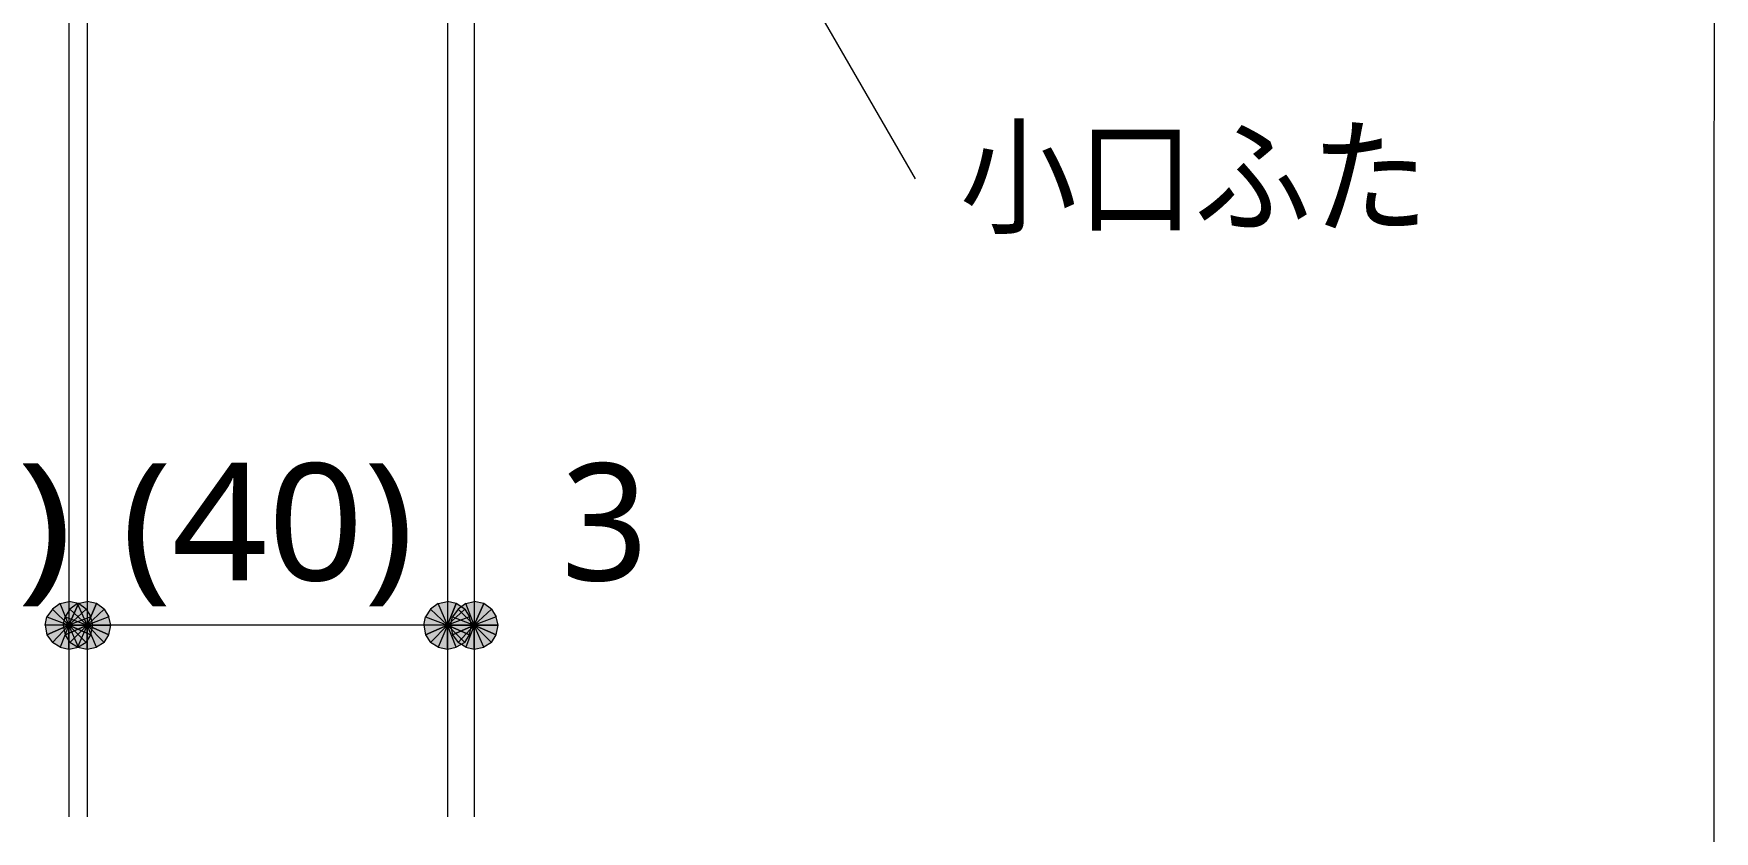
# Model space of a CAD drawing. Header units: millimetres. Extents: x 0 to 420, y 0 to 297.
# Drawn here: x 335.39 to 372.68, y 223.05 to 240.76 of the extents above; entities that cross this region are included whole.
import ezdxf
from ezdxf.enums import TextEntityAlignment as Align

# ---------------------------------------------------------------- set-up
doc = ezdxf.new("R2010")
doc.units = ezdxf.units.MM
doc.styles.add('kst32b', font='NotoSansJP-Variable.ttf')

msp = doc.modelspace()

# ---------------------------------------------------------------- hatches: boundary and pattern name
h = msp.add_hatch(color=7)
h.paths.add_polyline_path([(335.809, 227.986), (335.682, 227.817), (336.169, 227.626), (335.809, 227.986)])
h.paths.add_polyline_path([(335.682, 227.817), (336.169, 227.626), (335.64, 227.626), (335.682, 227.817)])
h.paths.add_polyline_path([(336.169, 227.626), (335.64, 227.626), (335.682, 227.415), (336.169, 227.626)])
h = msp.add_hatch(color=7)
h.paths.add_polyline_path([(336.381, 228.113), (336.169, 228.155), (336.169, 227.626), (336.381, 228.113)])
h.paths.add_polyline_path([(336.169, 228.155), (336.169, 227.626), (335.979, 228.113), (336.169, 228.155)])
h.paths.add_polyline_path([(336.169, 227.626), (335.979, 228.113), (335.809, 227.986), (336.169, 227.626)])
h = msp.add_hatch(color=7)
h.paths.add_polyline_path([(336.19, 227.986), (336.084, 227.817), (336.571, 227.626), (336.19, 227.986)])
h.paths.add_polyline_path([(336.084, 227.817), (336.571, 227.626), (336.042, 227.626), (336.084, 227.817)])
h.paths.add_polyline_path([(336.571, 227.626), (336.042, 227.626), (336.084, 227.415), (336.571, 227.626)])
h = msp.add_hatch(color=7)
h.paths.add_polyline_path([(336.698, 227.626), (336.656, 227.817), (336.169, 227.626), (336.698, 227.626)])
h.paths.add_polyline_path([(336.656, 227.817), (336.169, 227.626), (336.55, 227.986), (336.656, 227.817)])
h.paths.add_polyline_path([(336.169, 227.626), (336.55, 227.986), (336.381, 228.113), (336.169, 227.626)])
h = msp.add_hatch(color=7)
h.paths.add_polyline_path([(336.783, 228.113), (336.571, 228.155), (336.571, 227.626), (336.783, 228.113)])
h.paths.add_polyline_path([(336.571, 228.155), (336.571, 227.626), (336.36, 228.113), (336.571, 228.155)])
h.paths.add_polyline_path([(336.571, 227.626), (336.36, 228.113), (336.19, 227.986), (336.571, 227.626)])
h = msp.add_hatch(color=7)
h.paths.add_polyline_path([(337.1, 227.626), (337.058, 227.817), (336.571, 227.626), (337.1, 227.626)])
h.paths.add_polyline_path([(337.058, 227.817), (336.571, 227.626), (336.952, 227.986), (337.058, 227.817)])
h.paths.add_polyline_path([(336.571, 227.626), (336.952, 227.986), (336.783, 228.113), (336.571, 227.626)])
h = msp.add_hatch(color=7)
h.paths.add_polyline_path([(344.191, 227.986), (344.085, 227.817), (344.572, 227.626), (344.191, 227.986)])
h.paths.add_polyline_path([(344.085, 227.817), (344.572, 227.626), (344.043, 227.626), (344.085, 227.817)])
h.paths.add_polyline_path([(344.572, 227.626), (344.043, 227.626), (344.085, 227.415), (344.572, 227.626)])
h = msp.add_hatch(color=7)
h.paths.add_polyline_path([(344.763, 228.113), (344.572, 228.155), (344.572, 227.626), (344.763, 228.113)])
h.paths.add_polyline_path([(344.572, 228.155), (344.572, 227.626), (344.361, 228.113), (344.572, 228.155)])
h.paths.add_polyline_path([(344.572, 227.626), (344.361, 228.113), (344.191, 227.986), (344.572, 227.626)])
h = msp.add_hatch(color=7)
h.paths.add_polyline_path([(345.101, 227.626), (345.059, 227.817), (344.572, 227.626), (345.101, 227.626)])
h.paths.add_polyline_path([(345.059, 227.817), (344.572, 227.626), (344.953, 227.986), (345.059, 227.817)])
h.paths.add_polyline_path([(344.572, 227.626), (344.953, 227.986), (344.763, 228.113), (344.572, 227.626)])
h = msp.add_hatch(color=7)
h.paths.add_polyline_path([(344.805, 227.986), (344.678, 227.817), (345.165, 227.626), (344.805, 227.986)])
h.paths.add_polyline_path([(344.678, 227.817), (345.165, 227.626), (344.636, 227.626), (344.678, 227.817)])
h.paths.add_polyline_path([(345.165, 227.626), (344.636, 227.626), (344.678, 227.415), (345.165, 227.626)])
h = msp.add_hatch(color=7)
h.paths.add_polyline_path([(345.377, 228.113), (345.165, 228.155), (345.165, 227.626), (345.377, 228.113)])
h.paths.add_polyline_path([(345.165, 228.155), (345.165, 227.626), (344.974, 228.113), (345.165, 228.155)])
h.paths.add_polyline_path([(345.165, 227.626), (344.974, 228.113), (344.805, 227.986), (345.165, 227.626)])
h = msp.add_hatch(color=7)
h.paths.add_polyline_path([(345.694, 227.626), (345.652, 227.817), (345.165, 227.626), (345.694, 227.626)])
h.paths.add_polyline_path([(345.652, 227.817), (345.165, 227.626), (345.546, 227.986), (345.652, 227.817)])
h.paths.add_polyline_path([(345.165, 227.626), (345.546, 227.986), (345.377, 228.113), (345.165, 227.626)])
h = msp.add_hatch(color=7)
h.paths.add_polyline_path([(335.682, 227.415), (335.809, 227.245), (336.169, 227.626), (335.682, 227.415)])
h.paths.add_polyline_path([(335.809, 227.245), (336.169, 227.626), (335.979, 227.139), (335.809, 227.245)])
h.paths.add_polyline_path([(336.169, 227.626), (335.979, 227.139), (336.169, 227.097), (336.169, 227.626)])
h = msp.add_hatch(color=7)
h.paths.add_polyline_path([(336.084, 227.415), (336.19, 227.245), (336.571, 227.626), (336.084, 227.415)])
h.paths.add_polyline_path([(336.19, 227.245), (336.571, 227.626), (336.36, 227.139), (336.19, 227.245)])
h.paths.add_polyline_path([(336.571, 227.626), (336.36, 227.139), (336.571, 227.097), (336.571, 227.626)])
h = msp.add_hatch(color=7)
h.paths.add_polyline_path([(336.169, 227.097), (336.381, 227.139), (336.169, 227.626), (336.169, 227.097)])
h.paths.add_polyline_path([(336.381, 227.139), (336.169, 227.626), (336.55, 227.245), (336.381, 227.139)])
h.paths.add_polyline_path([(336.169, 227.626), (336.55, 227.245), (336.656, 227.415), (336.169, 227.626)])
for points in [[(336.656, 227.415), (336.698, 227.626), (336.169, 227.626), (336.656, 227.415)], [(337.058, 227.415), (337.1, 227.626), (336.571, 227.626), (337.058, 227.415)], [(345.059, 227.415), (345.101, 227.626), (344.572, 227.626), (345.059, 227.415)], [(345.652, 227.415), (345.694, 227.626), (345.165, 227.626), (345.652, 227.415)]]:
    msp.add_hatch(color=7).paths.add_polyline_path(points)
h = msp.add_hatch(color=7)
h.paths.add_polyline_path([(336.571, 227.097), (336.783, 227.139), (336.571, 227.626), (336.571, 227.097)])
h.paths.add_polyline_path([(336.783, 227.139), (336.571, 227.626), (336.952, 227.245), (336.783, 227.139)])
h.paths.add_polyline_path([(336.571, 227.626), (336.952, 227.245), (337.058, 227.415), (336.571, 227.626)])
h = msp.add_hatch(color=7)
h.paths.add_polyline_path([(344.085, 227.415), (344.191, 227.245), (344.572, 227.626), (344.085, 227.415)])
h.paths.add_polyline_path([(344.191, 227.245), (344.572, 227.626), (344.361, 227.139), (344.191, 227.245)])
h.paths.add_polyline_path([(344.572, 227.626), (344.361, 227.139), (344.572, 227.097), (344.572, 227.626)])
h = msp.add_hatch(color=7)
h.paths.add_polyline_path([(344.572, 227.097), (344.763, 227.139), (344.572, 227.626), (344.572, 227.097)])
h.paths.add_polyline_path([(344.763, 227.139), (344.572, 227.626), (344.953, 227.245), (344.763, 227.139)])
h.paths.add_polyline_path([(344.572, 227.626), (344.953, 227.245), (345.059, 227.415), (344.572, 227.626)])
h = msp.add_hatch(color=7)
h.paths.add_polyline_path([(344.678, 227.415), (344.805, 227.245), (345.165, 227.626), (344.678, 227.415)])
h.paths.add_polyline_path([(344.805, 227.245), (345.165, 227.626), (344.974, 227.139), (344.805, 227.245)])
h.paths.add_polyline_path([(345.165, 227.626), (344.974, 227.139), (345.165, 227.097), (345.165, 227.626)])
h = msp.add_hatch(color=7)
h.paths.add_polyline_path([(345.165, 227.097), (345.377, 227.139), (345.165, 227.626), (345.165, 227.097)])
h.paths.add_polyline_path([(345.377, 227.139), (345.165, 227.626), (345.546, 227.245), (345.377, 227.139)])
h.paths.add_polyline_path([(345.165, 227.626), (345.546, 227.245), (345.652, 227.415), (345.165, 227.626)])

# ---------------------------------------------------------------- linework, layer by layer
at = {"lineweight": 13}
for points in [[(346.35, 252.412), (354.944, 237.532)], [(345.165, 251.079), (345.165, 223.372)], [(336.571, 249.661), (336.571, 223.372)], [(344.572, 249.661), (344.572, 223.372)], [(336.169, 248.095), (336.169, 223.372)], [(372.66, 195.157), (372.682, 247.565)], [(345.165, 227.626), (344.572, 227.626), (336.571, 227.626), (336.169, 227.626)]]:
    msp.add_lwpolyline(points, dxfattribs=at)
at = {"lineweight": 0}
for points in [[(335.809, 227.986), (335.682, 227.817), (336.169, 227.626)], [(336.169, 227.626), (335.979, 228.113), (335.809, 227.986)], [(336.169, 228.155), (336.169, 227.626), (335.979, 228.113)], [(336.19, 227.986), (336.084, 227.817), (336.571, 227.626)], [(336.381, 228.113), (336.169, 228.155), (336.169, 227.626)], [(336.169, 227.626), (336.55, 227.986), (336.381, 228.113)], [(336.656, 227.817), (336.169, 227.626), (336.55, 227.986)], [(336.571, 227.626), (336.36, 228.113), (336.19, 227.986)], [(336.571, 228.155), (336.571, 227.626), (336.36, 228.113)], [(336.783, 228.113), (336.571, 228.155), (336.571, 227.626)], [(336.571, 227.626), (336.952, 227.986), (336.783, 228.113)], [(337.058, 227.817), (336.571, 227.626), (336.952, 227.986)], [(344.191, 227.986), (344.085, 227.817), (344.572, 227.626)], [(344.572, 227.626), (344.361, 228.113), (344.191, 227.986)], [(344.572, 228.155), (344.572, 227.626), (344.361, 228.113)], [(344.763, 228.113), (344.572, 228.155), (344.572, 227.626)], [(344.572, 227.626), (344.953, 227.986), (344.763, 228.113)], [(345.059, 227.817), (344.572, 227.626), (344.953, 227.986)], [(344.805, 227.986), (344.678, 227.817), (345.165, 227.626)], [(345.165, 227.626), (344.974, 228.113), (344.805, 227.986)], [(345.165, 228.155), (345.165, 227.626), (344.974, 228.113)], [(345.377, 228.113), (345.165, 228.155), (345.165, 227.626)], [(345.165, 227.626), (345.546, 227.986), (345.377, 228.113)], [(345.652, 227.817), (345.165, 227.626), (345.546, 227.986)], [(335.682, 227.817), (336.169, 227.626), (335.64, 227.626)], [(336.169, 227.626), (335.64, 227.626), (335.682, 227.415)], [(335.682, 227.415), (335.809, 227.245), (336.169, 227.626)], [(335.809, 227.245), (336.169, 227.626), (335.979, 227.139)], [(336.169, 227.626), (335.979, 227.139), (336.169, 227.097)], [(336.084, 227.817), (336.571, 227.626), (336.042, 227.626)], [(336.571, 227.626), (336.042, 227.626), (336.084, 227.415)], [(336.084, 227.415), (336.19, 227.245), (336.571, 227.626)], [(336.698, 227.626), (336.656, 227.817), (336.169, 227.626)], [(336.169, 227.097), (336.381, 227.139), (336.169, 227.626)], [(336.381, 227.139), (336.169, 227.626), (336.55, 227.245)], [(336.169, 227.626), (336.55, 227.245), (336.656, 227.415)], [(336.656, 227.415), (336.698, 227.626), (336.169, 227.626)], [(336.19, 227.245), (336.571, 227.626), (336.36, 227.139)], [(336.571, 227.626), (336.36, 227.139), (336.571, 227.097)], [(337.1, 227.626), (337.058, 227.817), (336.571, 227.626)], [(336.571, 227.097), (336.783, 227.139), (336.571, 227.626)], [(336.783, 227.139), (336.571, 227.626), (336.952, 227.245)], [(336.571, 227.626), (336.952, 227.245), (337.058, 227.415)], [(337.058, 227.415), (337.1, 227.626), (336.571, 227.626)], [(344.085, 227.817), (344.572, 227.626), (344.043, 227.626)], [(344.572, 227.626), (344.043, 227.626), (344.085, 227.415)], [(344.085, 227.415), (344.191, 227.245), (344.572, 227.626)], [(344.191, 227.245), (344.572, 227.626), (344.361, 227.139)], [(344.572, 227.626), (344.361, 227.139), (344.572, 227.097)], [(345.101, 227.626), (345.059, 227.817), (344.572, 227.626)], [(344.572, 227.097), (344.763, 227.139), (344.572, 227.626)], [(344.763, 227.139), (344.572, 227.626), (344.953, 227.245)], [(344.572, 227.626), (344.953, 227.245), (345.059, 227.415)], [(345.059, 227.415), (345.101, 227.626), (344.572, 227.626)], [(344.678, 227.817), (345.165, 227.626), (344.636, 227.626)], [(345.165, 227.626), (344.636, 227.626), (344.678, 227.415)], [(344.678, 227.415), (344.805, 227.245), (345.165, 227.626)], [(344.805, 227.245), (345.165, 227.626), (344.974, 227.139)], [(345.165, 227.626), (344.974, 227.139), (345.165, 227.097)], [(345.694, 227.626), (345.652, 227.817), (345.165, 227.626)], [(345.165, 227.097), (345.377, 227.139), (345.165, 227.626)], [(345.377, 227.139), (345.165, 227.626), (345.546, 227.245)], [(345.165, 227.626), (345.546, 227.245), (345.652, 227.415)], [(345.652, 227.415), (345.694, 227.626), (345.165, 227.626)]]:
    msp.add_lwpolyline(points, close=True, dxfattribs=at)

# ---------------------------------------------------------------- texts
at = {"style": 'kst32b'}
for s, height, p, p2 in [('小口ふた', 2.0791, (355.939, 236.537), (366.334, 236.537)), ('(3)', 2.5989, (331.385, 228.621), (336.258, 228.621)), ('(40)', 2.5989, (337.333, 228.621), (343.83, 228.621))]:
    msp.add_text(s, height=height, dxfattribs=at).set_placement(p, p2, align=Align.FIT)
msp.add_text('3', height=2.599, dxfattribs=at).set_placement((347.091, 228.621))

doc.saveas('drawing.dxf')
